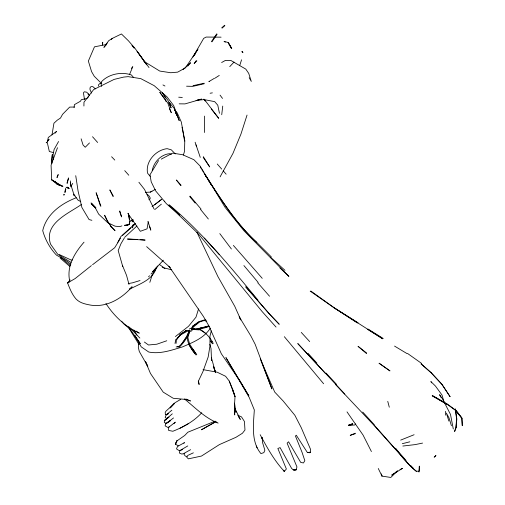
<?xml version="1.0" encoding="UTF-8"?>
<svg xmlns="http://www.w3.org/2000/svg" width="505" height="505" viewBox="0 0 505 505"><rect width="100%" height="100%" fill="white"/><g stroke="black" fill="none" stroke-linecap="round" stroke-linejoin="round"><path stroke-width="0.76" d="M129.514 221.966L129.665 224.005L124.615 225.306L127.475 225.52L129.665 224.005L129.684 219.909L128.365 213.318M83.912 106.018L83.981 102.187L93.646 89.574L114.117 79.399L123.706 77.076L128.194 76.653L140.826 78.647L154.189 85.673L167.06 96.916L173.676 105.564L179.218 120.607L174.345 108.556L169.118 102.351L170.69 104.926M419.257 470.155L419.327 466.134L419.093 471.96M445.423 415.179L445.65 411.316M234.465 403.968L234.692 414.952L234.503 405.143L235.021 396.57L233.253 390.7L229.257 381.079L225.615 376.294L217.144 372.179L203.054 369.647M455.996 427.116L456.57 418.803L455.321 408.917L456.855 419.081L455.996 427.116L454.449 431.535M63.914 194.292L63.851 195.22L64.287 194.368M176.112 343.368L176.397 339.676L180.146 334.746L186.421 330.522L189.287 330.346M102.786 42.306L102.496 45.027L102.37 42.306M55.443 181.232L55.323 182.337L55.6 181.503M74.084 107.559L74.405 104.642L80.472 101.221L81.343 99.706L87.251 98.393M98.412 86.058L98.551 84.777L99.807 83.578L101.776 83.42M138.907 342.283L138.326 347.427L139.292 351.455L147.795 366.39L145.497 361.511M221.72 114.736L222.749 106.088M52.002 134.892L53.934 123.226L57.286 120.158L60.499 118.044L62.563 114.319L69.658 107.098L74.424 107.035M148.262 221.954L147.075 228.841L140.339 231.303L127.797 213.325M175.02 343.476L175.772 339.404M65.076 192.538L65.827 188.939M187.519 335.699L187.077 337.712C188.005 344.322 191.742 350.015 196.022 354.965L196.767 354.422L192.525 349.106L194.463 351.581L189.615 344.025L187.873 337.687L189.861 330.586C187.929 336.803 184.129 342.434 179.521 346.998L176.169 346.916M187.816 334.354L189.533 330.201M64.76 192.228L65.606 188.586M67.203 183.41L68.541 177.924L66.988 183.062M88.154 94.795L88.369 93.911L86.696 92.194L84.322 91.796L83.439 92.787L84.486 99.498M211.317 330.844L209.973 336.096L209.966 345.912L208.167 357.016L202.915 371.63L198.497 380.959L199.121 384.532L198.282 381.067M152.207 170.665C153.703 162.282 160.71 154.631 169.371 153.703L171.479 154.284M418.588 471.834L419.339 469.707M183.429 154.991L184.514 151.279L184.773 141.04L181.327 122.084L177.205 112.823L174.774 110.166M198.547 308.915L195.99 317.159L188.485 326.331L175.431 336.551M239.831 65.208L241.567 59.786M149.827 282.358L152.548 273.849M247.046 115.077L240.961 134.046L232.963 153.4L220.098 176.864M133.124 224.624L132.102 227.78L132.436 227.837L133.598 224.7M156.342 267.675C153.103 279.783 139.342 284.094 129.387 289.258L132.089 286.771C121.92 298.487 107.041 307.482 91.039 305.184C85.591 304.18 79.941 303.145 75.971 298.916C72.013 294.32 69.785 288.671 67.664 283.065L68.017 282.44L67.664 283.065M57.128 177.659L58.22 174.553L56.901 177.305M454.822 431.264L456.368 426.965M189.091 332.58L189.823 330.554M129.615 74.285L132.809 66.666L131.344 68.383M57.494 147.706L51.074 165.173L51.68 179.793L57.097 184.287L62.456 186.238M211.772 341.803L212.031 341.165M195.05 353.109L195.321 352.503L194.444 353.058M181.933 343.697L184.918 339.512L189.451 330.895M46.346 142.858L46.536 142.479L46.163 142.486M117.728 242.482L120.872 236.542L135.403 223.399M184.918 339.512L185.733 338.009L181.743 343.791L178.871 346.43L177.179 346.525M199.033 322.411L193.352 327.057L192.152 329.14L191.351 329.304L192.651 326.306L198.629 321.729L204.575 319.905L205.983 320.145M191.919 327.657L192.651 326.306L194.116 325.283M58.574 141.507L54.073 149.562L53.038 155.06L53.429 159.548M72.726 183.359L70.763 186.863L70.511 182.722M192.923 57.014L203.698 38.361L206.154 37.061L221.076 37.162M118.221 242.002L120.417 238.24M74.071 194.179L73.528 195.1L74.923 195.902M124.451 237.798L120.96 243.719L118.189 250.537L122.759 266.583M193.895 55.752L197.941 49.162L185.827 67.266M117.829 242.64L114.679 247.734L92.592 264.683M70.069 279.903L67.859 282.712L69.059 282.099L69.892 280.761M158.57 160.552L149.96 174.818L151.229 181.869L155.622 190.858L166.309 203.603L176.649 212.908L198.351 233.834L262.265 311.724L276.046 327.07M194.419 55.165L195.252 53.865M152.952 273.243L157.775 265.952L152.333 272.05L163.368 260.201M211.942 41.846L217.125 34.182M211.507 41.53L216.727 33.867M261.445 438.334L262.089 437.406M164.365 201.684L164.763 201.116M196.281 60.575L194.16 63.554L196.862 60.89M210.383 328.073C204.19 338.06 192.62 342.529 182.305 346.967C171.466 350.192 160.218 354.321 148.773 352.042L141.248 346.866L134.728 335.389L140.289 343.659L129.772 328.824L123.921 324.052L121.553 321.18M84.032 242.179C74.784 252.645 66.546 266.129 69.621 280.628M47.729 141.223L49.136 139.5L47.502 140.863M234.023 62.064L229.737 66.654M187.702 66.187L190.581 62.74L183.081 69.526M176.397 339.676L180.234 335.131L186.863 331.444L189.766 330.573M176.384 339.663L180.234 335.131M55.045 133.194L56.509 131.47L48.335 137.411L47.173 142.094L49.338 151.506L53.675 152.649M148.552 276.841L149.537 275.73M151.02 274.057L152.005 272.94M174.055 423.55L175.298 422.167L168.645 427.337L168.601 430.424L172.861 431.257C183.555 427.022 193.926 421.385 201.735 412.762M170.078 408.053L174.844 402.826L180.771 399.31M133.118 220.729L132.07 221.846L133.358 221.215M170.564 407.529L174.465 403.362L165.968 411.171L165.211 412.383L165.369 414.416L166.012 414.599M106.555 44.541L103.897 47.356L108.727 40.684L112.413 38.342L121.434 33.961L128.478 40.848L135.094 48.48L149.019 67.582M355.684 423.954L354.655 425.021L348.45 425.292L352.724 423.638M89.486 142.94L85.244 147.258L83.047 144.967L81.135 138.837M192.373 329.961L190.909 331.438L189.066 330.51M183.877 443.194L184.502 442.614L177.507 446.47L176.504 448.951L178.827 450.384L180.032 450.542L182.703 449.545M124.842 237.142L136.893 226M107.249 43.076L105.526 44.661L94.467 46.832L88.362 61.073L91.588 71.653L94.258 76.268L101.486 83.458M111.264 39.39L112.413 38.342M222.112 28.135L224.908 25.572L224.479 25.749M221.764 27.813L224.592 25.25M122.671 235.317L130.795 228.02M133.692 225.413L134.854 224.371M172.306 413.829L164.756 420.324L168.897 417.155M154.745 209.619L161.36 204.165M171.864 410.212L166.214 414.858L165.167 417.37L166.587 418.468M130.795 220.818L131.988 219.858M91.367 265.624L75.176 278.539L69.059 282.099M154.543 204.828L161.764 199.254L152.055 206.665M168.897 417.136L164.763 420.274L164.245 422.42L166.278 423.493M173.531 417.944L166.189 423.487L170.469 420.64M394.613 473.008L391.71 475.154L402.491 468.337L400.004 469.599M395.775 472.15L397.517 470.856L390.813 477.452L381.982 476.114L378.277 468.495M148.924 199.727L150.13 198.85L150.174 197.821L148.994 195.858L147.106 194.147M192.651 326.306L198.635 322.222L204.563 320.423M184.805 331.589L186.421 330.522L179.717 334.531M170.374 420.659L165.88 423.543L165.097 425.873L167.912 427.457L169.213 426.921M215.092 78.105L219.271 75.434M81.419 204.5C68.169 213.754 43.607 223.494 50.557 244.155L57.665 254.198L70.971 262.379M214.436 78.288L208.862 81.614L209.348 81.381M168.14 413.715L166.214 414.858L168.664 413.519M187.791 445.928L179.9 450.567L179.37 453.023L181.901 454.083L184.792 453.244M215.136 421.953L201.438 429.787L215.206 422.104M221.632 62.532L225.457 60.392L230.817 60.436L245.809 69.122L248.725 73.389L251.301 81.412L249.192 77.713M185.707 67.689L177.678 72.133L170.759 72.739L159.744 71.06L143.931 61.332M180.051 428.246L188.737 423.436M87.289 97.635L88.558 96.947M145.383 192.367L150.301 192.115L155.376 189.388M161.24 159.138L172.559 153.129L182.532 154.7L193.907 159.713L200.075 166L225.047 207.321L243.972 230.772L288.892 276.405L279.896 267.909M150.301 192.115L151.973 191.225M190.625 449.665L184.691 452.985L183.99 454.336L185.373 456.135L186.768 456.375M129.798 221.506L133.288 219.757M166.764 340.768L156.834 344.208L148.483 344.991L144.38 342.03M76.223 197.758C61.263 203.54 46.447 214.133 42.717 230.633C45.223 239.761 49.963 248.277 56.484 255.145C61.345 257.986 66.925 260.321 70.807 264.443M208.59 325.902L200.334 328.124L207.006 326.722M193.371 452.827L187.797 455.415L186.774 457.303L188.409 458.849L201.476 456.059L219.378 444.608L235.942 437.311L242.406 433.271L244.969 430.007L244.452 421.517L241.51 416.915L237.546 415.085M189.299 329.014L190.966 328.269M355.286 433.214L350.205 435.348L355.274 433.707M129.665 224.005L125.701 225.596L124.615 225.306M209.474 326.337C203.856 328.439 197.733 329.733 191.723 329.355M409.852 441.799L402.302 443.699M400.68 440.108L414.106 434.729M215.168 421.132L187.854 432.217L184.767 435.43L176.775 441.029L175.475 444.204L178.322 445.808M121.888 225.899L119.773 226.631L115.052 226.177L107.735 222.673L98.671 214.145L94.927 207.126L91.254 203.098M352.528 423.878L348.45 425.292L352.458 424.623M140.024 280.54L132.499 282.819L128.232 283.576M197.632 99.971L201.476 99.163L185 103.897L179.168 103.834M204.19 83.754L192.752 86.374L186.566 86.204M204.165 83.205L193.011 85.68M198.036 99.908L201.476 99.163M422.571 443.087L415.059 444.621L402.864 446.041M192.033 329.153L202 327.947M210.105 93.236L212.384 92.87M191.988 328.85L194.696 328.553M196.016 100.426L204.115 99.599L214.675 101.638L217.781 105.21L219.454 113.271M72.442 259.968L71.129 260.018L59.255 254.545M192.392 329.323L193.914 329.317M137.246 239.427L127.456 239.042L145.137 240.096L140.137 239.648M192.418 329.437L199.361 329.91M178.701 97.2L182.311 97.459M198.25 329.007L199.677 329.191C205.56 332.328 210.099 337.498 213.224 343.331L212.453 343.81L210.44 340.875L211.172 342.036M416.795 471.102L418.841 471.43M165.369 414.416L166.631 414.712M204.632 320.688L206.829 321.224M171.744 269.79L164.232 267.94L159.359 264.412M91.891 220.3L89.095 219.593L81.879 207.46L78.073 191.004L75.737 175.689M185.701 399.146L187.178 399.562L173.228 398.275L163.216 392.139L150.484 373.492L145.434 361.523M61.926 185.739L57.097 184.287L62.942 186.282M184.792 399.127L190.524 400.983L186.206 399.165M67.007 187.696L68.314 188.15L66.086 187.185M162.193 267.158L164.933 268.496M80.756 201.552L78.13 200.251L73.831 194.375L70.422 183.252L70.359 180.916M191.338 328.73L192.152 329.14M218.154 423.114C204.904 418.039 195.246 407.642 184.464 399M162.957 84.922L164.958 86.027M432.248 395.402L447.26 404.006L456.204 410.59L461.785 417.906L462.283 425.696L461.961 418.291L456.267 410.931L447.304 404.379L432.242 395.787L446.818 404.309M394.544 346.089L407.093 353.639M61.749 185.941L51.68 179.793L60.827 185.619M368.076 329.064L383.232 338.476M367.564 329.323L382.714 338.805L333.78 307.589L310.196 291.132M358.089 322.79L333.78 307.589L357.357 322.954M225.312 42.199L224.024 41.378L228.172 42.496L231.309 48.171M136.072 331.072L139.298 333.148C125.53 326.887 114.079 316.124 105.917 303.486M199.854 329.582L205.548 333.325M334.171 307.766L310.903 291.069M407.63 353.519L421.486 363.335M60.07 258.03L69.709 266.324M366.649 353.033L358.02 346.31L366.51 353.557M95.925 207.858L90.995 202.997M129.04 326.975L139.885 338.085M60.341 256.988L70.258 265.441M146.633 246.642L170.166 267.53L168.96 266.268L203.351 316.364L208.799 325.693L221.341 353.765L240.008 381.092L248.858 395.895L225.899 357.565L249.255 397.511L254.324 409.94C253.459 424.358 250.922 441.679 260.927 453.604L263.863 452.631L264.866 450.176L262.531 442.513L262.158 437.545M94.978 207.239L95.729 207.89L91.342 204.052M270.522 257.197L284.971 270.339M179.818 215.117L168.828 205.043L169.118 204.727C202.505 232.767 230.11 266.627 257.904 300.014M205.889 175.986C221.083 199.475 236.037 223.355 256.818 242.469L271.318 256.925M256.818 242.469C235.046 222.857 219.959 197.682 204.115 173.392L204.998 174.686M283.393 470.433L284.302 471.354L286.385 469.012L277.857 448.49L280.098 447.613L291.606 468.4L293.891 470.433L296.088 469.82L296.959 466.961L287.118 443.182L288.595 441.78L300.709 462.403L303.454 462.959L304.831 460.667L302.091 452.442L295.444 436.023L296.29 435.228L307.343 452.48L309.735 452.745L310.291 452.259L310.619 449.5L301.232 427.653L294.857 415.274L283.141 400.97L274.714 392.063L260.264 358.891L271.886 388.919L255.139 344.246L250.833 335.907L239.275 316.875M97.629 142.479L92.522 136.729M111.605 156.752L114.787 160.072M110.778 226.511L115.052 230.709L111.252 226.695L107.565 221.297L104.888 215.452M410.527 465.345L413.526 468.463M95.426 88.88L92.844 86.652L90.963 86.639L89.991 87.87L90.029 89.713L91.556 93.09M133.907 47.476L132.001 45.45L134.128 48.152M94.927 207.126L91.651 203.54M335.598 384.57L373.7 425.002L410.622 466.26L416.41 471.373C408.141 464.979 401.62 456.545 395.396 448.225L406.089 460.516M124.729 170.646L128.8 175.235M326.091 373.113L336.406 384.204M301.27 332.41L309.672 341.582M362.735 412.067L374.154 424.56M325.599 373.612L297.773 343.558L344.782 394.033M204.298 238.089L219.303 254.564M373.971 424.831L395.522 449.197M181.125 185.297L176.346 180.007L180.765 185.581M307.968 353.21L316.951 363.19M201.041 209.089L190.057 196.11M133.276 77.114L131.338 74.923C121.446 71.54 108.815 73.951 101.549 81.652L101.164 84.373L101.606 86.431M233.379 245.424L262.246 278.343M257.771 282.806L269.531 296.239M217.276 164.011L221.701 169.099M223.178 170.791L226.133 174.181M245.563 286.802L269.43 314.022L279.227 324.279L269.676 314.23L246.143 287.036M243.902 265.554L258.15 282.421M150.187 176.289L147.593 173.215C145.162 161.613 155.862 149.909 167.142 148.659L171.277 149.821L175.323 153.918M455.863 411.051L461.961 418.291M189.678 196.514L195.157 203.06M284.34 336.702L323.617 383.756M204.19 99.245L218.741 118.328L211.336 109.042M200.485 209.36L208.35 219M216.02 421.599L216.98 422.78M203.761 99.163L205.232 101M138.9 182.261L144.55 189.47L154.019 208.918M220.047 95.136L222.522 98.418M219.795 233.619L231.397 248.997M283.463 470.155L284.302 471.354C274.366 460.794 267.019 447.531 260.189 434.723M347.004 411.872L363.076 435.089L371.409 451.558M238.455 416.707L240.336 419.44L235.223 409.075M111.252 226.695L107.256 220.836L104.377 215.218M88.369 93.911L89.612 95.742M174.376 109.358L175.734 112.097M188.851 344.536L193.92 352.282M200.176 167.022L201.009 168.31M201.842 169.592L203.509 172.161M175.298 112.148L177.381 115.866L175.809 113.29M231.751 48.259L228.172 42.496L231.277 48.196M165.608 98.039L162.376 92.844L168.083 100.634L171.132 107.843L168.84 103.235M128.068 326.735L139.026 344.549M205.75 176.049L206.57 177.375M208.211 180.032L211.084 184.678M133.882 330.043L136.981 335.105M431.642 382.834L430.872 381.54L435.449 386.054L442.026 395.074L444.141 402.378M195.915 144.885L196.685 146.204M203.225 157.415L209.695 166.928L203.3 156.645M113.335 196.155L109.831 189.912L113.038 196.508M441.016 397.416L439.558 394.689L442.443 398.798L450.492 414.422L453.288 428.972M239.206 316.837L240.853 319.949L234.724 306.238L217.895 276.538L196.944 232.319M166.069 101.6L165.091 99.517L159.795 92.27L167.799 103.07L171.29 112.71L169.333 108.543M256.269 446.016L257.095 447.916M122.557 265.706L126.547 275.37L129.002 284.441M215.679 372.709L213.381 366.422L215.465 372.153M229.257 381.079L235.021 396.57L232.426 389.614M215.452 372.229L211.305 357.319M119.489 211.26L121.56 216.904L119.849 210.932M100.912 206.198L96.133 192.727L100.432 206.008M195.119 142.221L200.258 157.377M149.638 226.549L150.806 230.154L147.94 221.297M448.888 421.088L446.351 413.065L449.027 417.913L451.419 425.734M381.382 474.182L381.982 476.114L381.357 473.974M184.136 138.812L184.773 141.04L182.059 127.247M209.884 344.322L211.027 348.57L211.532 360.393L211.361 358.089M387.752 401.38L389.298 407.207M234.989 408.602L235.93 412.37L234.547 403.16M128.478 214.789L129.236 219.189M51.737 162.307L51.523 160.779L52.299 154.511L51.895 163.412M234.465 403.766L234.503 405.143M204.481 116.099L204.594 132.506M175.727 443.302L175.475 444.204L177.078 440.6L175.727 443.302M435.84 455.598L434.167 457.189L435.897 455.605M242.564 51.819L242.116 52.034L242.987 52.419L241.863 51.548L242.564 51.819M310.291 452.259L307.343 452.48L310.291 452.259M296.088 469.82L293.67 469.707L296.088 469.82M389.885 370.853L379.122 363.247L389.885 370.853M69.09 188.453L67.702 187.185L69.09 188.453M431.194 372.747L421.056 363.821L431.125 372.74L441.919 384.324L450.056 396.646L441.919 384.324L431.194 372.747M137.499 51.876L137.089 51.346L146.785 64.842L137.499 51.876"/></g></svg>
